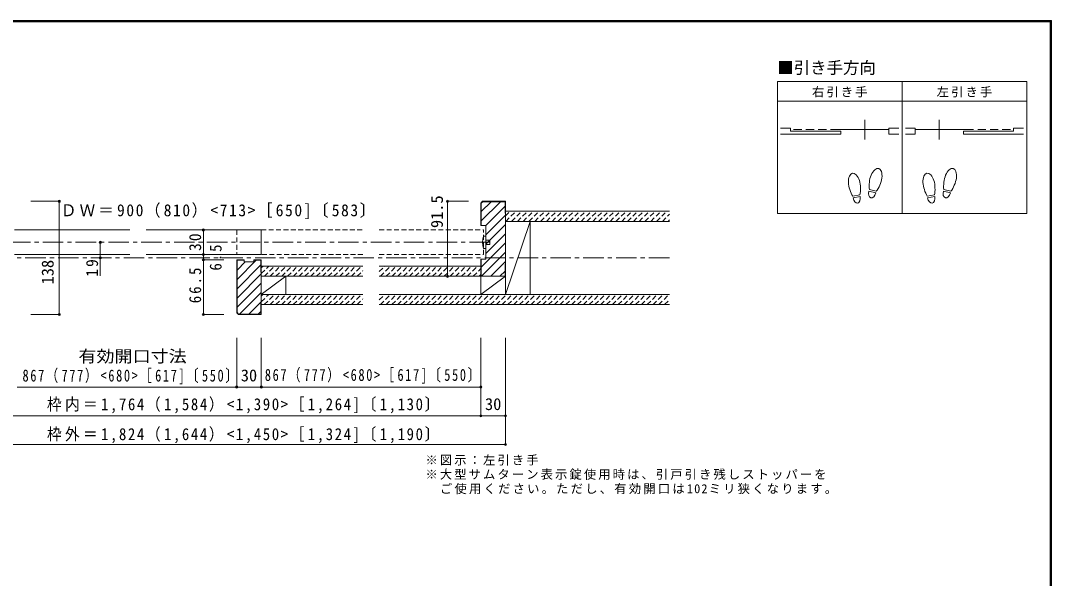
# Model space of a CAD drawing. Units: millimetres at full size, sheet at 1:5; details may follow other scales. Extents: x -973 to 977, y -718 to 696.
# Drawn here: x -280 to 977, y 16 to 696 of the extents above; entities that cross this region are included whole.
import ezdxf
from ezdxf.enums import TextEntityAlignment as Align

# ---------------------------------------------------------------- set-up
doc = ezdxf.new("R2010")
doc.units = ezdxf.units.MM
doc.header["$LTSCALE"] = 5
doc.header["$PDMODE"] = 32
doc.header["$PDSIZE"] = 2.5
for name, pattern in [('CHAIN1', [8, 5, -1, 1, -1]), ('DASHED1', [1.8, 1.2, -0.6]), ('DASHED2', [3, 2, -1])]:
    doc.linetypes.add(name, pattern=pattern)
for name, color, linetype, lineweight in [('0-1_通り芯', 4, 'CHAIN1', 9), ('0-2_柱', 7, 'Continuous', 9), ('0-3_仕上げ', 2, 'Continuous', 9), ('0-4_枠', 3, 'Continuous', 9), ('0-6_扉', 2, 'Continuous', 9), ('0-7_金物', 7, 'Continuous', 9), ('0-8_戸当り', 3, 'Continuous', 9), ('0-A_文字', 7, 'Continuous', 9), ('0-B_寸法', 7, 'Continuous', 9), ('0-C_ハッチ', 4, 'DASHED1', 9), ('F-1_枠', 6, 'Continuous', 9)]:
    doc.layers.add(name, color=color, linetype=linetype, lineweight=lineweight)
doc.styles.add('ＭＳ ゴシック', font='')
doc.styles.get('ＭＳ ゴシック').set_extended_font_data('MS Gothic')

msp = doc.modelspace()

# ---------------------------------------------------------------- linework, layer by layer
at = {"layer": '0-1_通り芯'}
for p, q in [((292.306, 425.5), (-294.993, 425.5)), ((-513.993, 406.5), (511.306, 406.5))]:
    msp.add_line(p, q, dxfattribs=at)
at = {"layer": '0-2_柱', "color": 3}
for p, q in [((311.306, 459), (311.306, 362)), ((341.383, 362), (341.383, 451)), ((13.656, 362), (13.656, 384)), ((43.733, 384), (43.733, 362)), ((281.229, 362), (281.229, 384)), ((311.306, 384), (311.306, 362))]:
    msp.add_line(p, q, dxfattribs=at)
at = {"layer": '0-2_柱'}
for p, q in [((311.306, 362), (341.383, 451)), ((13.656, 362), (43.733, 384)), ((281.229, 362), (311.306, 384))]:
    msp.add_line(p, q, dxfattribs=at)
at = {"layer": '0-3_仕上げ'}
for p, q in [((311.306, 463.5), (511.306, 463.5)), ((311.306, 451), (511.306, 451)), ((13.656, 396.5), (137.481, 396.5)), ((157.481, 396.5), (281.306, 396.5)), ((13.656, 384), (137.481, 384)), ((157.481, 384), (311.306, 384)), ((137.481, 362), (13.656, 362)), ((511.306, 362), (157.481, 362)), ((137.481, 349.5), (13.656, 349.5)), ((511.306, 349.5), (157.481, 349.5))]:
    msp.add_line(p, q, dxfattribs=at)
at = {"layer": '0-4_枠'}
for p, q in [((281.306, 473.379), (283.427, 475.5)), ((281.306, 473.379), (281.306, 446)), ((281.806, 473.172), (283.634, 475)), ((281.806, 473.172), (281.806, 446)), ((283.427, 475.5), (311.306, 475.5)), ((283.634, 475), (310.806, 475)), ((310.806, 475), (310.806, 461)), ((311.306, 384), (311.306, 475.5)), ((311.306, 461), (310.806, 461)), ((-7.344, 404), (-16.344, 404)), ((-7.344, 403.5), (-15.844, 403.5)), ((-15.844, 339.828), (-15.844, 403.5)), ((-7.344, 401.5), (-7.344, 404)), ((4.656, 404), (13.656, 404)), ((4.656, 403.5), (13.156, 403.5)), ((13.156, 389), (13.156, 403.5)), ((287.306, 405), (281.306, 405)), ((281.306, 384), (281.306, 405)), ((281.806, 384), (281.806, 405)), ((13.156, 389), (13.656, 389)), ((281.306, 384), (311.306, 384)), ((13.156, 352.5), (13.656, 352.5)), ((13.156, 338), (13.156, 352.5)), ((-14.015, 338), (-15.844, 339.828)), ((-14.015, 338), (13.156, 338))]:
    msp.add_line(p, q, dxfattribs=at)
for points in [[(287.306, 405), (287.306, 446), (281.306, 446)], [(-14.222, 337.5), (-16.344, 339.621), (-16.344, 404)], [(-14.222, 337.5), (13.656, 337.5), (13.656, 404)], [(-7.344, 401.5), (4.656, 401.5), (4.656, 404)], [(310.806, 384), (310.806, 399), (311.306, 399)]]:
    msp.add_lwpolyline(points, dxfattribs=at)
at = {"layer": '0-6_扉', "color": 6}
for p, q in [((-286.993, 440.5), (-146.668, 440.5)), ((-286.993, 410.5), (-146.668, 410.5)), ((-126.668, 410.5), (13.656, 410.5))]:
    msp.add_line(p, q, dxfattribs=at)
at = {"layer": '0-6_扉', "linetype": 'DASHED1'}
for p, q in [((-16.344, 440.5), (-16.344, 410.5)), ((13.656, 440.5), (137.481, 440.5)), ((157.481, 440.5), (284.306, 440.5)), ((284.306, 410.5), (284.306, 440.5)), ((137.481, 410.5), (-16.344, 410.5)), ((157.481, 410.5), (284.306, 410.5))]:
    msp.add_line(p, q, dxfattribs=at)
at = {"layer": '0-6_扉', "color": 6}
msp.add_lwpolyline([(-126.668, 440.5), (13.656, 440.5), (13.656, 410.5)], dxfattribs=at)
at = {"layer": '0-7_金物'}
for p, q in [((284.306, 433), (287.306, 433)), ((287.306, 428), (292.306, 428))]:
    msp.add_line(p, q, dxfattribs=at)
for points in [[(284.306, 418), (287.306, 418), (287.306, 433)], [(287.306, 423), (292.306, 423), (292.306, 428)]]:
    msp.add_lwpolyline(points, dxfattribs=at)
msp.add_arc((314.757, 425.5), 31.361, 166.16368, 193.83629, dxfattribs=at)
at = {"layer": '0-8_戸当り'}
for p, q in [((749.239, 550.854), (749.239, 574.854)), ((840.039, 550.854), (840.039, 574.854)), ((763.275, 487.735), (754.795, 490.007)), ((854.075, 487.735), (845.595, 490.007)), ((743.264, 483.378), (734.618, 481.853)), ((743.629, 481.31), (734.983, 479.785)), ((762.732, 485.706), (754.251, 487.978)), ((834.064, 483.378), (825.418, 481.853)), ((834.429, 481.31), (825.783, 479.785)), ((853.532, 485.706), (845.051, 487.978))]:
    msp.add_line(p, q, dxfattribs=at)
at = {"layer": '0-8_戸当り', "color": 2}
for p, q in [((658.639, 564.654), (646.639, 564.654)), ((646.639, 557.454), (719.839, 557.454)), ((658.639, 561.054), (658.639, 564.654)), ((658.639, 561.054), (719.839, 561.054)), ((717.439, 562.854), (778.639, 562.854)), ((719.839, 557.454), (719.839, 561.054)), ((778.639, 557.454), (778.639, 564.654)), ((778.639, 564.654), (790.639, 564.654)), ((778.639, 557.454), (790.639, 557.454)), ((810.639, 564.654), (798.639, 564.654)), ((810.639, 557.454), (798.639, 557.454)), ((810.639, 557.454), (810.639, 564.654)), ((871.839, 562.854), (810.639, 562.854)), ((869.439, 557.454), (869.439, 561.054)), ((930.639, 561.054), (869.439, 561.054)), ((942.639, 557.454), (869.439, 557.454)), ((930.639, 561.054), (930.639, 564.654)), ((930.639, 564.654), (942.639, 564.654))]:
    msp.add_line(p, q, dxfattribs=at)
at = {"layer": '0-8_戸当り', "color": 2, "linetype": 'DASHED2'}
for p, q in [((717.439, 562.854), (658.639, 562.854)), ((871.839, 562.854), (930.639, 562.854))]:
    msp.add_line(p, q, dxfattribs=at)
at = {"layer": '0-8_戸当り'}
for centre, major_axis, ratio, start_param, end_param in [((762.52, 501.878), (3.644, 13.601), 0.5, 4.34059143, 8.22577918), ((853.32, 501.878), (3.644, 13.601), 0.5, 4.34059143, 8.22577918), ((736.603, 495.877), (-2.445, 13.867), 0.5, 4.34059143, 8.22577918), ((827.403, 495.877), (-2.445, 13.867), 0.5, 4.34059143, 8.22577918), ((736.673, 495.481), (-2.963, 16.802), 0.4, 3.84030852, 4.43255203), ((762.416, 501.489), (4.416, 16.48), 0.4, 1.85063327, 2.44287679), ((762.416, 501.489), (4.416, 16.48), 0.4, 3.84030852, 4.43255203), ((827.473, 495.481), (-2.963, 16.802), 0.4, 3.84030852, 4.43255203), ((853.216, 501.489), (4.416, 16.48), 0.4, 1.85063327, 2.44287679), ((853.216, 501.489), (4.416, 16.48), 0.4, 3.84030852, 4.43255203), ((736.673, 495.481), (-2.963, 16.802), 0.4, 1.85063327, 2.44287679), ((739.306, 480.548), (-1.27, 7.205), 0.6, 1.57079633, 4.71238898), ((758.492, 486.842), (1.894, 7.067), 0.6, 1.57079633, 4.71238898), ((827.473, 495.481), (-2.963, 16.802), 0.4, 1.85063327, 2.44287679), ((830.106, 480.548), (-1.27, 7.205), 0.6, 1.57079633, 4.71238898), ((849.292, 486.842), (1.894, 7.067), 0.6, 1.57079633, 4.71238898)]:
    msp.add_ellipse(centre, major_axis=major_axis, ratio=ratio, start_param=start_param, end_param=end_param, dxfattribs=at)
at = {"layer": '0-A_文字', "color": 3}
for p, q in [((946.639, 621.667), (642.639, 621.667)), ((642.639, 621.667), (642.639, 460.667)), ((794.639, 621.667), (794.639, 460.667)), ((946.639, 621.667), (946.639, 460.667)), ((642.639, 597.667), (946.639, 597.667)), ((946.639, 460.667), (642.639, 460.667))]:
    msp.add_line(p, q, dxfattribs=at)
at = {"layer": '0-B_寸法', "color": 4}
for p, q in [((-232.571, 475.5), (-267.093, 475.5)), ((-232.571, 337.5), (-232.571, 475.5)), ((240.665, 475.5), (266.306, 475.5)), ((240.665, 475.5), (240.665, 384)), ((-56.985, 440.5), (-56.985, 410.5)), ((-56.985, 440.5), (-31.938, 440.5)), ((-182.571, 384.5), (-182.571, 425.5)), ((-56.985, 410.5), (-56.985, 404)), ((-56.985, 410.5), (-31.938, 410.5)), ((-56.985, 404), (-31.938, 404)), ((-56.985, 404), (-56.985, 337.5)), ((240.665, 384), (266.306, 384)), ((-232.571, 337.5), (-267.093, 337.5)), ((-56.985, 337.5), (-31.938, 337.5)), ((-16.344, 309), (-16.344, 249)), ((13.656, 309), (13.656, 249)), ((281.306, 309), (281.306, 214)), ((311.306, 309), (311.306, 179)), ((-283.993, 249), (281.306, 249)), ((-313.993, 214), (311.306, 214)), ((-313.993, 179), (311.306, 179))]:
    msp.add_line(p, q, dxfattribs=at)
at = {"layer": '0-B_寸法'}
for p in [(-232.571, 475.5), (240.665, 475.5), (-56.985, 440.5), (-182.571, 425.5), (-182.571, 406.5), (-56.985, 410.5), (-56.985, 404), (240.665, 384), (-232.571, 337.5), (-56.985, 337.5), (-16.344, 249), (13.656, 249), (281.306, 249), (281.306, 214), (311.306, 214), (311.306, 179)]:
    msp.add_point(p, dxfattribs=at)
at = {"layer": '0-C_ハッチ', "linetype": 'Continuous'}
for p, q in [((293.733, 475), (281.806, 463.073)), ((305.047, 475), (281.806, 451.759)), ((310.806, 469.445), (287.306, 445.945)), ((311.306, 458.631), (287.306, 434.631)), ((311.306, 447.318), (287.306, 423.318)), ((311.306, 436.004), (287.306, 412.004)), ((311.306, 424.69), (281.806, 395.19)), ((7.505, 403.5), (-15.844, 380.152)), ((311.306, 413.377), (281.929, 384)), ((311.306, 402.063), (293.243, 384)), ((-5.809, 401.5), (-15.844, 391.465)), ((13.156, 397.838), (-15.844, 368.838)), ((310.806, 390.249), (304.556, 384)), ((13.656, 387.024), (-15.844, 357.524)), ((13.656, 375.711), (-15.844, 346.211)), ((13.656, 364.397), (-12.741, 338)), ((13.656, 353.083), (-1.427, 338)), ((13.156, 341.269), (9.887, 338))]:
    msp.add_line(p, q, dxfattribs=at)
at = {"layer": '0-C_ハッチ'}
for p, q in [((311.306, 457.768), (317.037, 463.5)), ((311.608, 451), (324.108, 463.5)), ((318.679, 451), (331.179, 463.5)), ((325.75, 451), (338.25, 463.5)), ((332.821, 451), (345.321, 463.5)), ((339.893, 451), (352.393, 463.5)), ((346.964, 451), (359.464, 463.5)), ((354.035, 451), (366.535, 463.5)), ((361.106, 451), (373.606, 463.5)), ((368.177, 451), (380.677, 463.5)), ((375.248, 451), (387.748, 463.5)), ((382.319, 451), (394.819, 463.5)), ((389.39, 451), (401.89, 463.5)), ((396.461, 451), (408.961, 463.5)), ((403.532, 451), (416.032, 463.5)), ((410.603, 451), (423.103, 463.5)), ((417.674, 451), (430.174, 463.5)), ((424.745, 451), (437.245, 463.5)), ((431.816, 451), (444.316, 463.5)), ((438.887, 451), (451.387, 463.5)), ((445.959, 451), (458.459, 463.5)), ((453.03, 451), (465.53, 463.5)), ((460.101, 451), (472.601, 463.5)), ((467.172, 451), (479.672, 463.5)), ((474.243, 451), (486.743, 463.5)), ((481.314, 451), (493.814, 463.5)), ((488.385, 451), (500.885, 463.5)), ((495.456, 451), (507.956, 463.5)), ((502.527, 451), (511.306, 459.779)), ((509.598, 451), (511.306, 452.708)), ((13.656, 387.322), (22.834, 396.5)), ((13.656, 394.393), (15.763, 396.5)), ((17.405, 384), (29.905, 396.5)), ((24.476, 384), (36.976, 396.5)), ((31.547, 384), (44.047, 396.5)), ((38.618, 384), (51.118, 396.5)), ((45.689, 384), (58.189, 396.5)), ((52.76, 384), (65.26, 396.5)), ((59.832, 384), (72.332, 396.5)), ((66.903, 384), (79.403, 396.5)), ((73.974, 384), (86.474, 396.5)), ((81.045, 384), (93.545, 396.5)), ((88.116, 384), (100.616, 396.5)), ((95.187, 384), (107.687, 396.5)), ((102.258, 384), (114.758, 396.5)), ((109.329, 384), (121.829, 396.5)), ((116.4, 384), (128.9, 396.5)), ((123.471, 384), (135.971, 396.5)), ((130.542, 384), (137.481, 390.939)), ((157.481, 389.726), (164.255, 396.5)), ((158.827, 384), (171.327, 396.5)), ((165.898, 384), (178.398, 396.5)), ((172.969, 384), (185.469, 396.5)), ((180.04, 384), (192.54, 396.5)), ((187.111, 384), (199.611, 396.5)), ((194.182, 384), (206.682, 396.5)), ((201.253, 384), (213.753, 396.5)), ((208.324, 384), (220.824, 396.5)), ((215.395, 384), (227.895, 396.5)), ((222.466, 384), (234.966, 396.5)), ((229.537, 384), (242.037, 396.5)), ((236.608, 384), (249.108, 396.5)), ((243.679, 384), (256.179, 396.5)), ((250.75, 384), (263.25, 396.5)), ((257.821, 384), (270.321, 396.5)), ((264.893, 384), (277.393, 396.5)), ((271.964, 384), (281.306, 393.342)), ((279.035, 384), (281.306, 386.271)), ((13.656, 352.896), (22.76, 362)), ((13.656, 359.967), (15.689, 362)), ((17.332, 349.5), (29.832, 362)), ((24.403, 349.5), (36.903, 362)), ((31.474, 349.5), (43.974, 362)), ((38.545, 349.5), (51.045, 362)), ((45.616, 349.5), (58.116, 362)), ((52.687, 349.5), (65.187, 362)), ((59.758, 349.5), (72.258, 362)), ((66.829, 349.5), (79.329, 362)), ((73.9, 349.5), (86.4, 362)), ((80.971, 349.5), (93.471, 362)), ((88.042, 349.5), (100.542, 362)), ((95.113, 349.5), (107.613, 362)), ((102.184, 349.5), (114.684, 362)), ((109.255, 349.5), (121.755, 362)), ((116.327, 349.5), (128.827, 362)), ((123.398, 349.5), (135.898, 362)), ((130.469, 349.5), (137.481, 356.512)), ((157.481, 355.299), (164.182, 362)), ((158.753, 349.5), (171.253, 362)), ((165.824, 349.5), (178.324, 362)), ((172.895, 349.5), (185.395, 362)), ((179.966, 349.5), (192.466, 362)), ((187.037, 349.5), (199.537, 362)), ((194.108, 349.5), (206.608, 362)), ((201.179, 349.5), (213.679, 362)), ((208.25, 349.5), (220.75, 362)), ((215.321, 349.5), (227.821, 362)), ((222.393, 349.5), (234.893, 362)), ((229.464, 349.5), (241.964, 362)), ((236.535, 349.5), (249.035, 362)), ((243.606, 349.5), (256.106, 362)), ((250.677, 349.5), (263.177, 362)), ((257.748, 349.5), (270.248, 362)), ((264.819, 349.5), (277.319, 362)), ((271.89, 349.5), (284.39, 362)), ((278.961, 349.5), (291.461, 362)), ((286.032, 349.5), (298.532, 362)), ((293.103, 349.5), (305.603, 362)), ((300.174, 349.5), (312.674, 362)), ((307.245, 349.5), (319.745, 362)), ((314.316, 349.5), (326.816, 362)), ((321.387, 349.5), (333.887, 362)), ((328.459, 349.5), (340.959, 362)), ((335.53, 349.5), (348.03, 362)), ((342.601, 349.5), (355.101, 362)), ((349.672, 349.5), (362.172, 362)), ((356.743, 349.5), (369.243, 362)), ((363.814, 349.5), (376.314, 362)), ((370.885, 349.5), (383.385, 362)), ((377.956, 349.5), (390.456, 362)), ((385.027, 349.5), (397.527, 362)), ((392.098, 349.5), (404.598, 362)), ((399.169, 349.5), (411.669, 362)), ((406.24, 349.5), (418.74, 362)), ((413.311, 349.5), (425.811, 362)), ((420.382, 349.5), (432.882, 362)), ((427.453, 349.5), (439.953, 362)), ((434.525, 349.5), (447.025, 362)), ((441.596, 349.5), (454.096, 362)), ((448.667, 349.5), (461.167, 362)), ((455.738, 349.5), (468.238, 362)), ((462.809, 349.5), (475.309, 362)), ((469.88, 349.5), (482.38, 362)), ((476.951, 349.5), (489.451, 362)), ((484.022, 349.5), (496.522, 362)), ((491.093, 349.5), (503.593, 362)), ((498.164, 349.5), (510.664, 362)), ((505.235, 349.5), (511.306, 355.57))]:
    msp.add_line(p, q, dxfattribs=at)
at = {"layer": 'F-1_枠'}
for p, q in [((-973.347, 695.833), (976.653, 695.833)), ((-973.347, 695), (976.653, 695)), ((-973.347, 694.167), (976.653, 694.167)), ((974.986, 695.833), (974.986, -700.833)), ((975.82, 695.833), (975.82, -700.833)), ((976.653, 695.833), (976.653, -700.833))]:
    msp.add_line(p, q, dxfattribs=at)

# ---------------------------------------------------------------- texts
at = {"layer": '0-A_文字', "style": 'ＭＳ ゴシック'}
msp.add_text('■引き手方向', height=14.66, dxfattribs=at).set_placement((642.639, 626.667), align=Align.BOTTOM_LEFT)
at = {"layer": '0-A_文字', "char_height": 11, "attachment_point": 7, "style": 'ＭＳ ゴシック'}
for s, insert in [('\\T1.17;右引き手', (684.889, 602.167)), ('\\T1.17;左引き手', (836.889, 602.167)), ('\\T1.17;※図示：左引き手', (213.714, 153.269)), ('\\T1.17;※大型サムターン表示錠使用時は、引戸引き残しストッパーを', (213.714, 135.769)), ('\\T1.18;\u3000ご使用ください。ただし、有効開口は102ミリ狭くなります。', (213.714, 118.269))]:
    msp.add_mtext(s, dxfattribs=dict(at, insert=insert))
at = {"layer": '0-B_寸法', "style": 'ＭＳ ゴシック'}
for s, p in [('91.5', (239.415, 442.846)), ('138', (-235.071, 374.13))]:
    msp.add_text(s, height=14.66, rotation=90, dxfattribs=at).set_placement(p, align=Align.BOTTOM_LEFT)
at = {"layer": '0-B_寸法', "style": 'ＭＳ ゴシック', "width": 1.1}
msp.add_text('有効開口寸法', height=14.66, dxfattribs=at).set_placement((-209.243, 274.81), align=Align.BOTTOM_LEFT)
at = {"layer": '0-B_寸法', "style": 'ＭＳ ゴシック'}
for p in [(-11.344, 251.5), (286.306, 216.5)]:
    msp.add_text('30', height=14.66, dxfattribs=at).set_placement(p, align=Align.BOTTOM_LEFT)
at = {"layer": '0-B_寸法', "char_height": 14.66, "attachment_point": 7, "style": 'ＭＳ ゴシック'}
for s, insert in [('\\T1.2;\\W0.95;ＤＷ＝900（810）<713>［650]〔583〕', (-230.615, 453.833)), ('\\T1.27;\\W0.75;867（777）<680>［617]〔550〕', (-277.368, 252.31)), ('\\T1.27;\\W0.75;867（777）<680>［617]〔550〕', (17.979, 253.089)), ('\\T1.22;\\W0.9;枠内＝1,764（1,584）<1,390>［1,264]〔1,130〕', (-247.594, 216.911)), ('\\T1.22;\\W0.9;枠外＝1,824（1,644）<1,450>［1,324]〔1,190〕', (-247.594, 180.458))]:
    msp.add_mtext(s, dxfattribs=dict(at, insert=insert))
at = {"layer": '0-B_寸法', "char_height": 14.66, "attachment_point": 7, "rotation": 90, "style": 'ＭＳ ゴシック'}
for s, insert in [('\\T1.27;\\W0.95;30', (-59.485, 414.875)), ('\\T1.27;\\W0.9;6.5', (-34.485, 391)), ('\\T1.27;\\W0.95;19', (-185.071, 383.375)), ('\\T1.28;\\W0.9;66.5', (-59.485, 351.174))]:
    msp.add_mtext(s, dxfattribs=dict(at, insert=insert))

doc.saveas('drawing.dxf')
